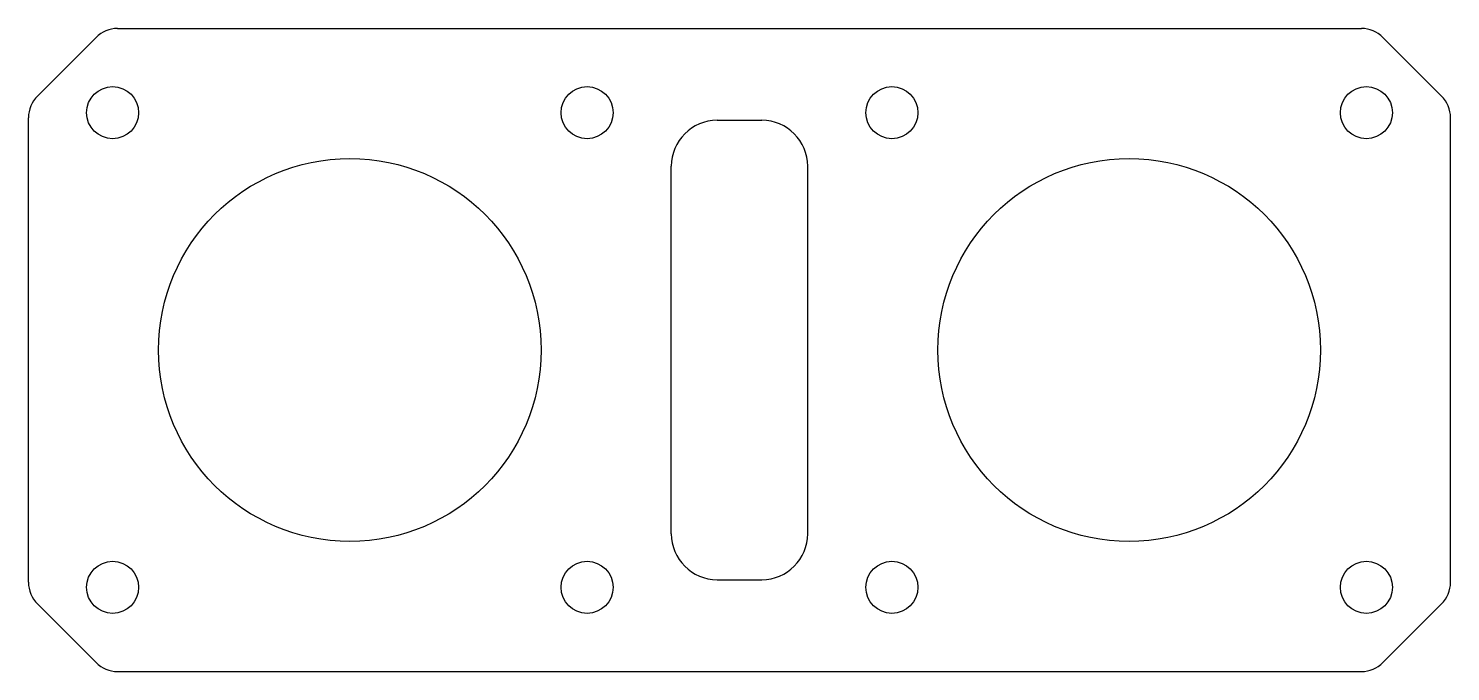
# Model space of a CAD drawing. Header units: millimetres. Extents: x -46.5 to 46.5, y -21 to 21.
import ezdxf

# ---------------------------------------------------------------- set-up
doc = ezdxf.new("R2010")
doc.units = ezdxf.units.MM

msp = doc.modelspace()

# ---------------------------------------------------------------- linework, layer by layer
at = {"color": 7, "linetype": 'Continuous', "lineweight": 25}
for p, q in [((-40.627, 21), (40.627, 21)), ((-42.042, 20.414), (-45.87, 16.586)), ((45.87, 16.586), (42.042, 20.414)), ((-46.456, -15.172), (-46.456, 15.172)), ((-1.456, 15), (1.456, 15)), ((46.456, -15.172), (46.456, 15.172)), ((-4.456, -12), (-4.456, 12)), ((4.456, -12), (4.456, 12)), ((-1.456, -15), (1.456, -15)), ((-45.87, -16.586), (-42.042, -20.414)), ((42.042, -20.414), (45.87, -16.586)), ((-40.627, -21), (40.627, -21))]:
    msp.add_line(p, q, dxfattribs=at)
for centre, radius in [((-40.956, 15.5), 1.7), ((-9.956, 15.5), 1.7), ((9.956, 15.5), 1.7), ((40.956, 15.5), 1.7), ((-25.456, 0), 12.5), ((25.456, 0), 12.5), ((-40.956, -15.5), 1.7), ((-9.956, -15.5), 1.7), ((9.956, -15.5), 1.7), ((40.956, -15.5), 1.7)]:
    msp.add_circle(centre, radius, dxfattribs=at)
for centre, radius, start, end in [((-40.627, 19), 2, 90, 135), ((40.627, 19), 2, 45, 90), ((-44.456, 15.172), 2, 135, 180), ((44.456, 15.172), 2, 0, 45), ((-1.456, 12), 3, 90, 180), ((1.456, 12), 3, 0, 90), ((-1.456, -12), 3, 180, 270), ((1.456, -12), 3, 270, 0), ((-44.456, -15.172), 2, 180, 225), ((44.456, -15.172), 2, 315, 0), ((-40.627, -19), 2, 225, 270), ((40.627, -19), 2, 270, 315)]:
    msp.add_arc(centre, radius, start, end, dxfattribs=at)

doc.saveas('drawing.dxf')
